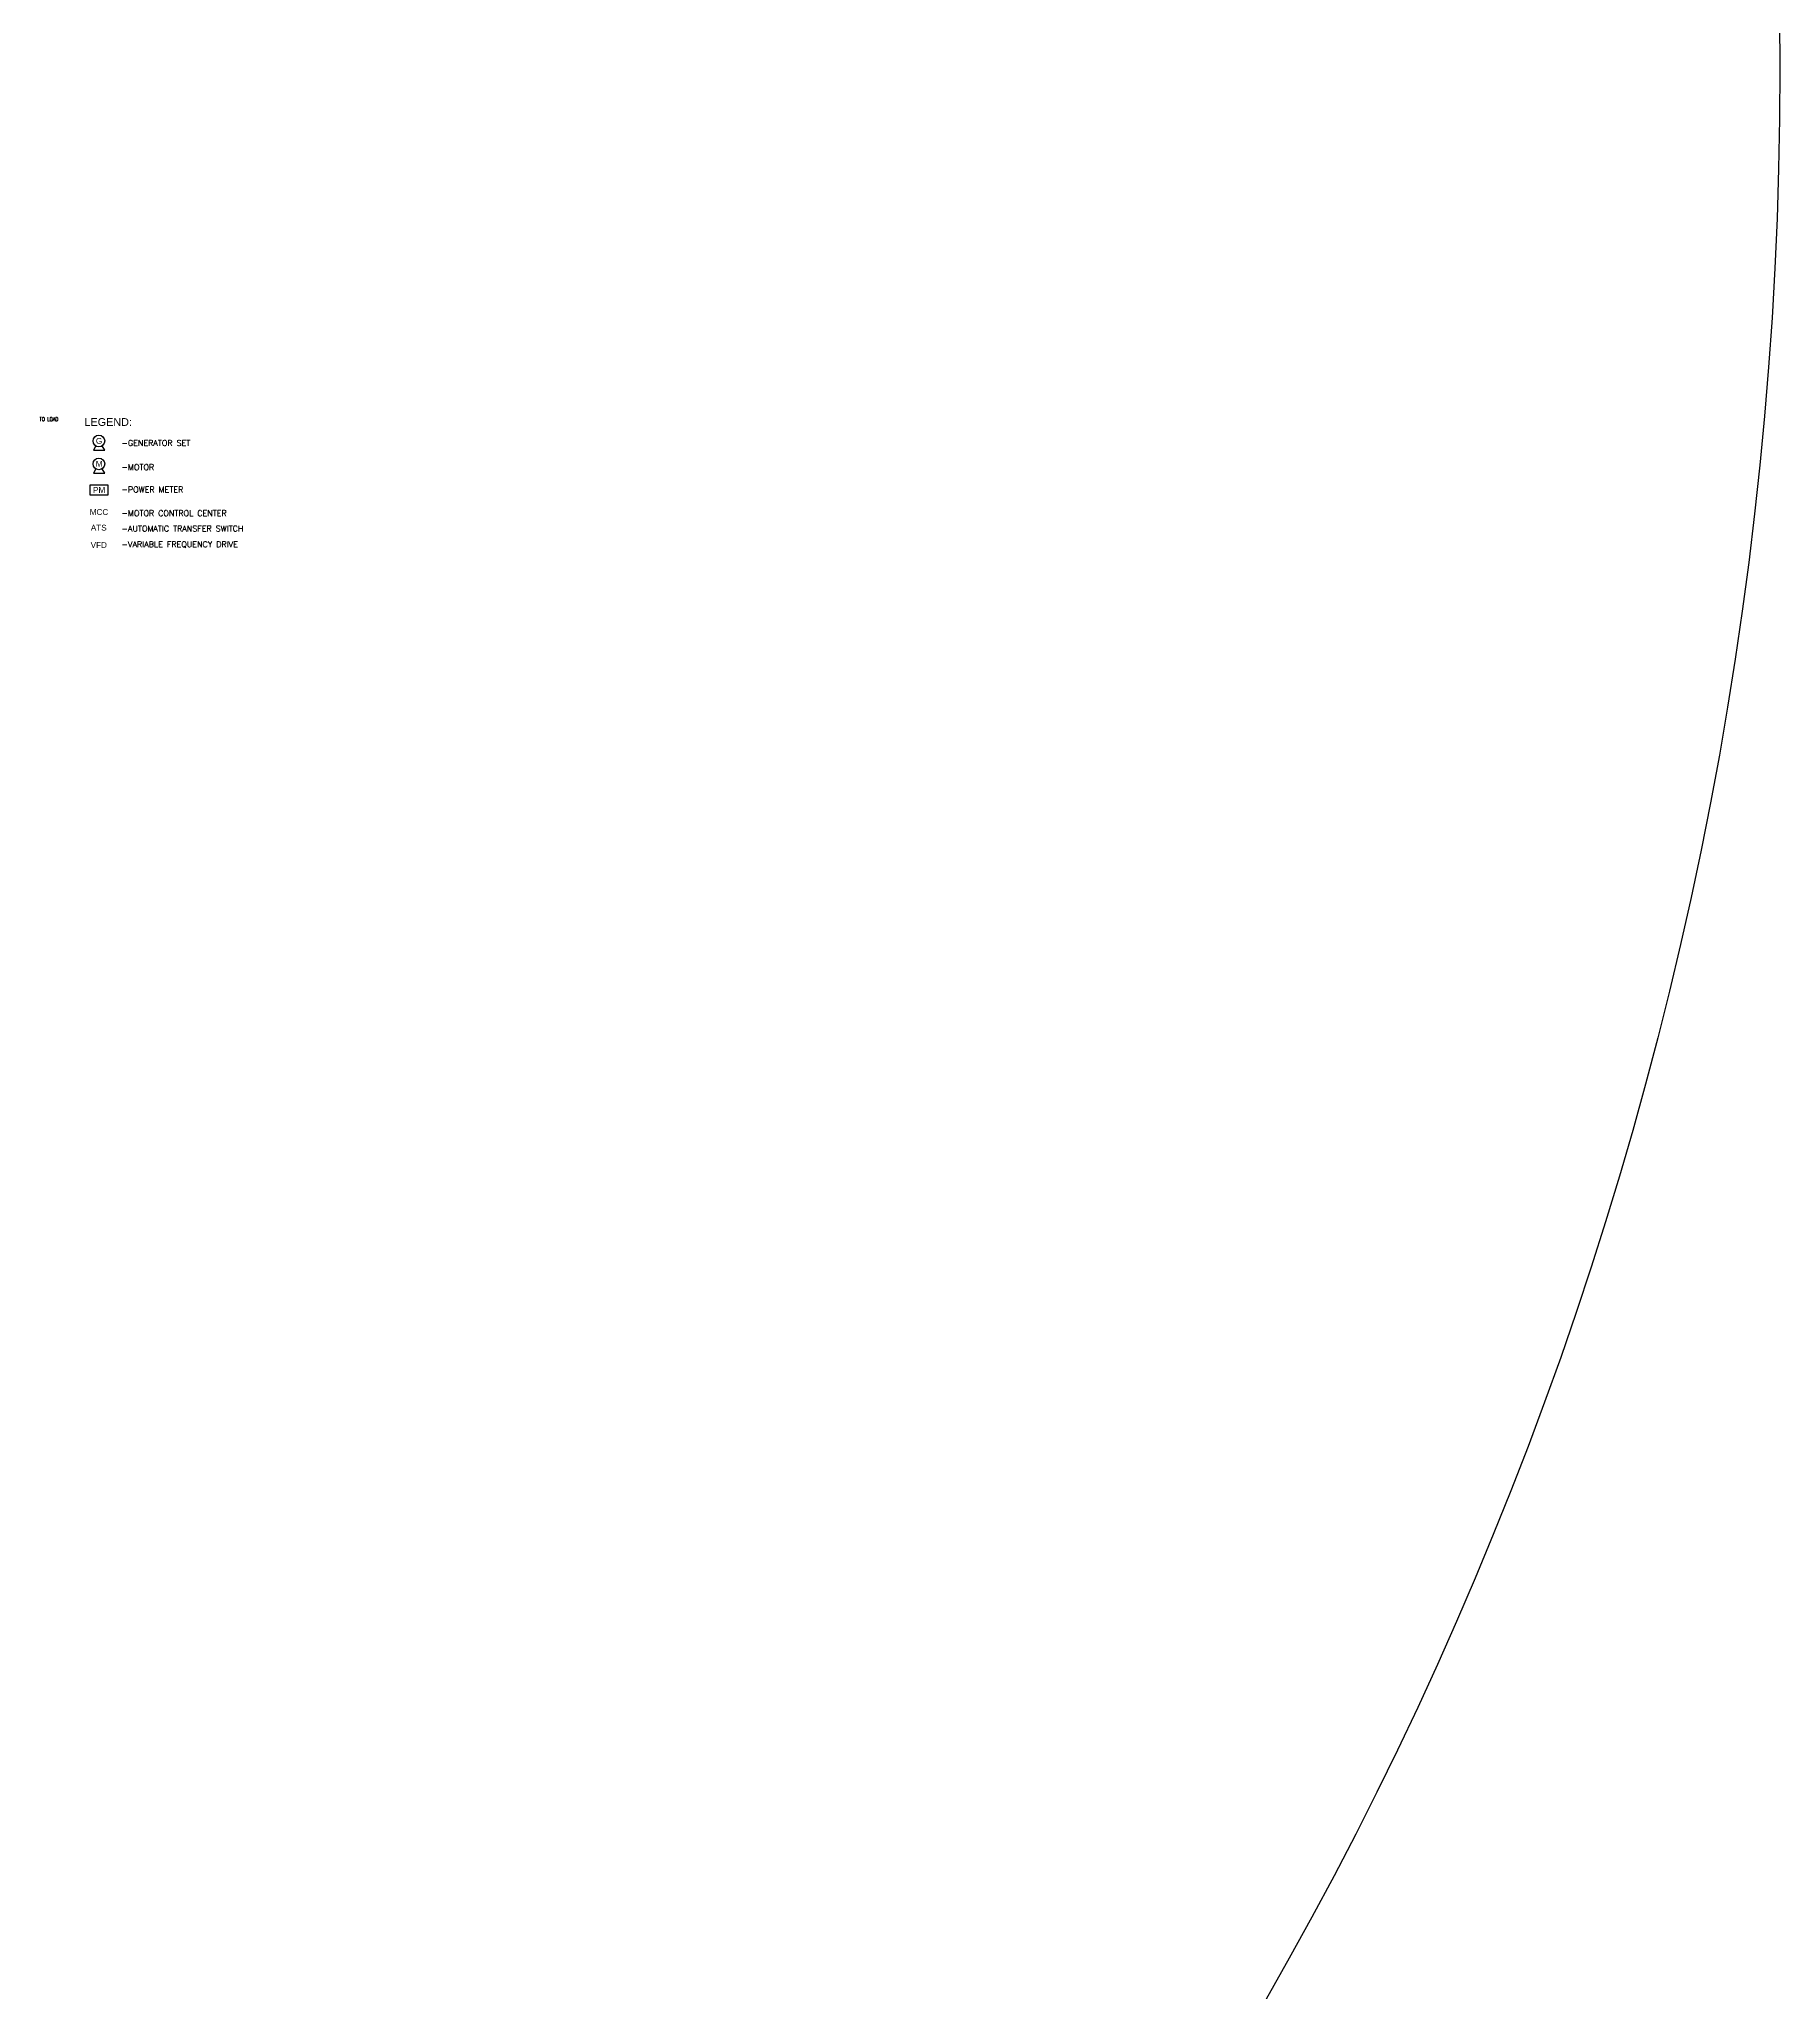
# Model space of a CAD drawing. Header units: inches. Extents: x 121959 to 321959, y 15247 to 215247.
# Drawn here: x 277066 to 321959, y 65629 to 116010 of the extents above; entities that cross this region are included whole.
import ezdxf

# ---------------------------------------------------------------- set-up
doc = ezdxf.new("R2010")
doc.units = ezdxf.units.IN
doc.header["$LTSCALE"] = 20
doc.header["$MEASUREMENT"] = 0
doc.layers.get('0').update_dxf_attribs({"true_color": 0xc2ced6})
doc.styles.get("Standard").update_dxf_attribs({"font": 'arial.ttf'})

msp = doc.modelspace()

# ---------------------------------------------------------------- linework, layer by layer
at = {"color": 1}
for points in [[(278531, 105519), (278466, 105407), (278759, 105407), (278692, 105522)], [(278531, 104928), (278466, 104816), (278759, 104816), (278692, 104931)]]:
    msp.add_lwpolyline(points, dxfattribs=at)
msp.add_lwpolyline([(278380, 104512), (278840, 104512), (278840, 104252), (278380, 104252)], close=True, dxfattribs=at)
msp.add_circle((221959, 115247), 100000)
for centre in [(278608, 105647), (278608, 105057)]:
    msp.add_circle(centre, 151, dxfattribs=at)

# ---------------------------------------------------------------- texts
at = {"color": 2, "attachment_point": 1}
for s, width, insert, char_height in [('{\\Fromans|c0;\\W0.7;TO LOAD}', 1552.28, (277078, 106259), 100), ('LEGEND:', 1154.6, (278236, 106236), 200), ('\\pi20.68;G', 180.11, (278510, 105724), 150), ('\\A1;{\\Fromans|c0;-GENERATOR SET}', 3147.05, (279192, 105670), 150), ('\\pi18.48;M', 180.11, (278510, 105133), 150), ('\\A1;{\\Fromans|c0;-MOTOR}', 3147.05, (279192, 105047), 150), ('\\pi-51.097;PM', 180.11, (278510, 104459), 150), ('\\A1;{\\Fromans|c0;-POWER METER}', 3147.05, (279192, 104470), 150), ('\\pi-136.64;MCC', 180.11, (278510, 103890), 150), ('\\A1;{\\Fromans|c0;-MOTOR CONTROL CENTER}', 3147.05, (279192, 103860), 150), ('\\pi-108.24;ATS', 180.11, (278510, 103486), 150), ('\\A1;{\\Fromans|c0;-AUTOMATIC TRANSFER SWITCH}', 4105.06, (279192, 103463), 150), ('\\pi-113.46;VFD', 180.11, (278510, 103040), 150), ('\\A1;{\\Fromans|c0;-VARIABLE FREQUENCY DRIVE}', 4105.06, (279192, 103057), 150)]:
    msp.add_mtext_dynamic_manual_height_columns(s, width=width, gutter_width=1, heights=[0], dxfattribs=dict(at, insert=insert, char_height=char_height))

doc.saveas('drawing.dxf')
